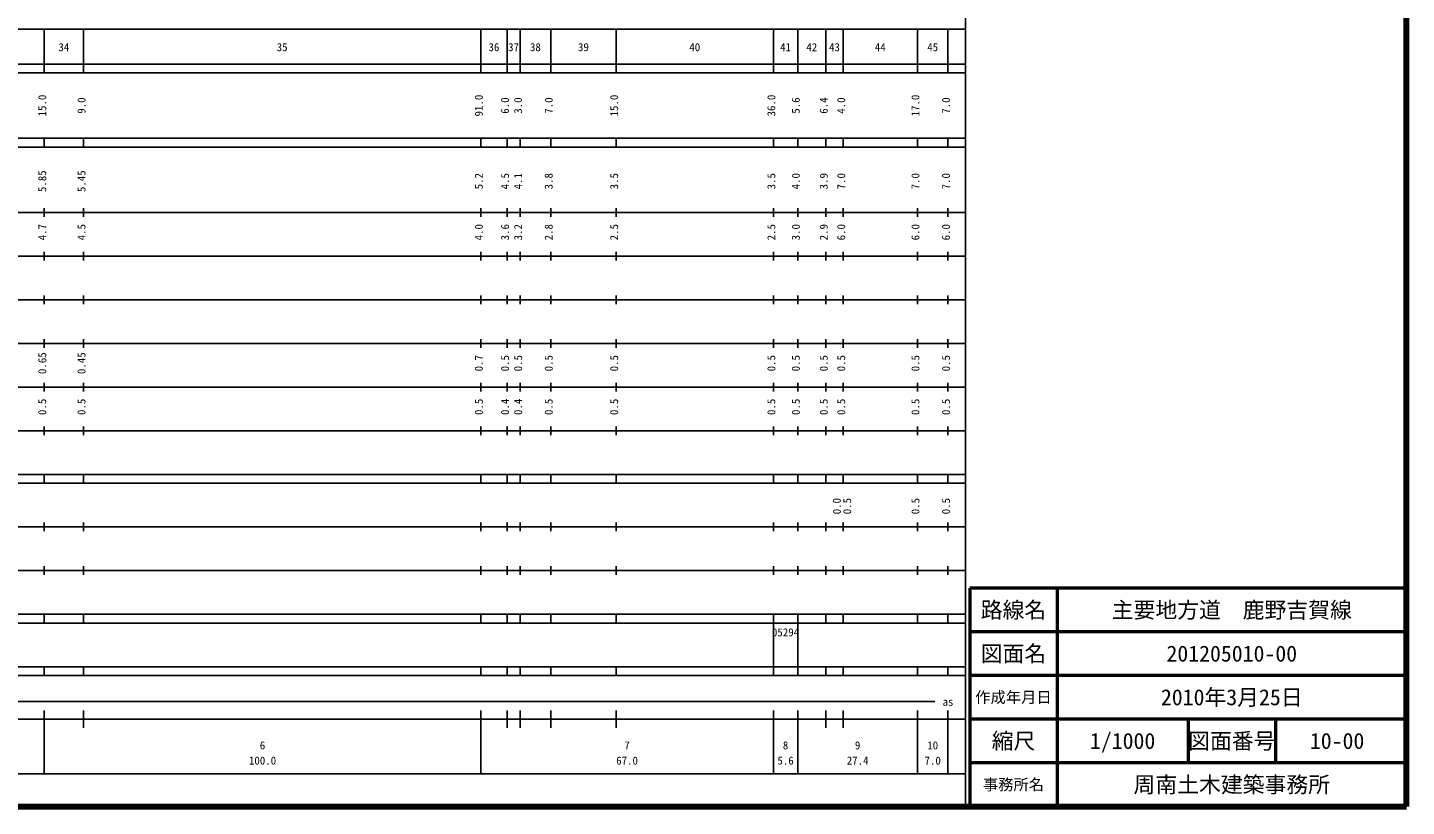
# Model space of a CAD drawing. Units: millimetres on the paper, enlarged 1000 times. Extents: x 40000 to 680000, y 20000 to 380000.
# Drawn here: x 364186 to 680000, y 20000 to 198357 of the extents above; entities that cross this region are included whole.
import ezdxf
from ezdxf.enums import TextEntityAlignment as Align

# ---------------------------------------------------------------- set-up
doc = ezdxf.new("R2010")
doc.units = ezdxf.units.MM
doc.header["$LTSCALE"] = 1000
for name, color, linetype, lineweight in [('M-TTL', 2, 'Continuous', 140), ('M-TTL-BAND', 7, 'Continuous', 25), ('M-TTL-FRAM', 2, 'Continuous', 50), ('M-TTL-LINE', 7, 'Continuous', 50)]:
    doc.layers.add(name, color=color, linetype=linetype, lineweight=lineweight)
doc.layers.add('M-TTL-TXT', color=7, linetype='Continuous')
doc.styles.add('ＭＳ ゴシック', font='')
doc.styles.get('ＭＳ ゴシック').set_extended_font_data('MS Gothic')

msp = doc.modelspace()

# ---------------------------------------------------------------- linework, layer by layer
at = {"layer": 'M-TTL'}
for p, q in [((680000, 20000), (680000, 380000)), ((40000, 20000), (680000, 20000))]:
    msp.add_line(p, q, dxfattribs=at)
at = {"layer": 'M-TTL-BAND'}
for p, q in [((579000, 20000), (579000, 370000)), ((68000, 198000), (579000, 198000)), ((368000, 188000), (368000, 198000)), ((377000, 188000), (377000, 198000)), ((468000, 188000), (468000, 198000)), ((474000, 188000), (474000, 198000)), ((477000, 188000), (477000, 198000)), ((484000, 188000), (484000, 198000)), ((499000, 188000), (499000, 198000)), ((535000, 188000), (535000, 198000)), ((540600, 188000), (540600, 198000)), ((547000, 188000), (547000, 198000)), ((551000, 188000), (551000, 198000)), ((568000, 188000), (568000, 198000)), ((575000, 188000), (575000, 198000)), ((40000, 190000), (579000, 190000)), ((40000, 188000), (579000, 188000)), ((40000, 173000), (579000, 173000)), ((40000, 171000), (579000, 171000)), ((368000, 171000), (368000, 173000)), ((377000, 171000), (377000, 173000)), ((468000, 171000), (468000, 173000)), ((474000, 171000), (474000, 173000)), ((477000, 171000), (477000, 173000)), ((484000, 171000), (484000, 173000)), ((499000, 171000), (499000, 173000)), ((535000, 171000), (535000, 173000)), ((540600, 171000), (540600, 173000)), ((547000, 171000), (547000, 173000)), ((551000, 171000), (551000, 173000)), ((568000, 171000), (568000, 173000)), ((575000, 171000), (575000, 173000)), ((40000, 156000), (579000, 156000)), ((368000, 155000), (368000, 157000)), ((377000, 155000), (377000, 157000)), ((468000, 155000), (468000, 157000)), ((474000, 155000), (474000, 157000)), ((477000, 155000), (477000, 157000)), ((484000, 155000), (484000, 157000)), ((499000, 155000), (499000, 157000)), ((535000, 155000), (535000, 157000)), ((540600, 155000), (540600, 157000)), ((547000, 155000), (547000, 157000)), ((551000, 155000), (551000, 157000)), ((568000, 155000), (568000, 157000)), ((575000, 155000), (575000, 157000)), ((46000, 146000), (579000, 146000)), ((368000, 145000), (368000, 147000)), ((377000, 145000), (377000, 147000)), ((468000, 145000), (468000, 147000)), ((474000, 145000), (474000, 147000)), ((477000, 145000), (477000, 147000)), ((484000, 145000), (484000, 147000)), ((499000, 145000), (499000, 147000)), ((535000, 145000), (535000, 147000)), ((540600, 145000), (540600, 147000)), ((547000, 145000), (547000, 147000)), ((551000, 145000), (551000, 147000)), ((568000, 145000), (568000, 147000)), ((575000, 145000), (575000, 147000)), ((52000, 136000), (579000, 136000)), ((368000, 135000), (368000, 137000)), ((377000, 135000), (377000, 137000)), ((468000, 135000), (468000, 137000)), ((474000, 135000), (474000, 137000)), ((477000, 135000), (477000, 137000)), ((484000, 135000), (484000, 137000)), ((499000, 135000), (499000, 137000)), ((535000, 135000), (535000, 137000)), ((540600, 135000), (540600, 137000)), ((547000, 135000), (547000, 137000)), ((551000, 135000), (551000, 137000)), ((568000, 135000), (568000, 137000)), ((575000, 135000), (575000, 137000)), ((368000, 125000), (368000, 127000)), ((377000, 125000), (377000, 127000)), ((468000, 125000), (468000, 127000)), ((474000, 125000), (474000, 127000)), ((477000, 125000), (477000, 127000)), ((484000, 125000), (484000, 127000)), ((499000, 125000), (499000, 127000)), ((535000, 125000), (535000, 127000)), ((540600, 125000), (540600, 127000)), ((547000, 125000), (547000, 127000)), ((551000, 125000), (551000, 127000)), ((568000, 125000), (568000, 127000)), ((575000, 125000), (575000, 127000)), ((46000, 126000), (579000, 126000)), ((368000, 115000), (368000, 117000)), ((377000, 115000), (377000, 117000)), ((468000, 115000), (468000, 117000)), ((474000, 115000), (474000, 117000)), ((477000, 115000), (477000, 117000)), ((484000, 115000), (484000, 117000)), ((499000, 115000), (499000, 117000)), ((535000, 115000), (535000, 117000)), ((540600, 115000), (540600, 117000)), ((547000, 115000), (547000, 117000)), ((551000, 115000), (551000, 117000)), ((568000, 115000), (568000, 117000)), ((575000, 115000), (575000, 117000)), ((52000, 116000), (579000, 116000)), ((46000, 106000), (579000, 106000)), ((368000, 105000), (368000, 107000)), ((377000, 105000), (377000, 107000)), ((468000, 105000), (468000, 107000)), ((474000, 105000), (474000, 107000)), ((477000, 105000), (477000, 107000)), ((484000, 105000), (484000, 107000)), ((499000, 105000), (499000, 107000)), ((535000, 105000), (535000, 107000)), ((540600, 105000), (540600, 107000)), ((547000, 105000), (547000, 107000)), ((551000, 105000), (551000, 107000)), ((568000, 105000), (568000, 107000)), ((575000, 105000), (575000, 107000)), ((40000, 96000), (579000, 96000)), ((368000, 94000), (368000, 96000)), ((377000, 94000), (377000, 96000)), ((468000, 94000), (468000, 96000)), ((474000, 94000), (474000, 96000)), ((477000, 94000), (477000, 96000)), ((484000, 94000), (484000, 96000)), ((499000, 94000), (499000, 96000)), ((535000, 94000), (535000, 96000)), ((540600, 94000), (540600, 96000)), ((547000, 94000), (547000, 96000)), ((551000, 94000), (551000, 96000)), ((568000, 94000), (568000, 96000)), ((575000, 94000), (575000, 96000)), ((40000, 94000), (579000, 94000)), ((49000, 84000), (579000, 84000)), ((368000, 83000), (368000, 85000)), ((377000, 83000), (377000, 85000)), ((468000, 83000), (468000, 85000)), ((474000, 83000), (474000, 85000)), ((477000, 83000), (477000, 85000)), ((484000, 83000), (484000, 85000)), ((499000, 83000), (499000, 85000)), ((535000, 83000), (535000, 85000)), ((540600, 83000), (540600, 85000)), ((547000, 83000), (547000, 85000)), ((551000, 83000), (551000, 85000)), ((568000, 83000), (568000, 85000)), ((575000, 83000), (575000, 85000)), ((40000, 74000), (579000, 74000)), ((368000, 73000), (368000, 75000)), ((377000, 73000), (377000, 75000)), ((468000, 73000), (468000, 75000)), ((474000, 73000), (474000, 75000)), ((477000, 73000), (477000, 75000)), ((484000, 73000), (484000, 75000)), ((499000, 73000), (499000, 75000)), ((535000, 73000), (535000, 75000)), ((540600, 73000), (540600, 75000)), ((547000, 73000), (547000, 75000)), ((551000, 73000), (551000, 75000)), ((568000, 73000), (568000, 75000)), ((575000, 73000), (575000, 75000)), ((40000, 64000), (579000, 64000)), ((368000, 62000), (368000, 64000)), ((377000, 62000), (377000, 64000)), ((468000, 62000), (468000, 64000)), ((474000, 62000), (474000, 64000)), ((477000, 62000), (477000, 64000)), ((484000, 62000), (484000, 64000)), ((499000, 62000), (499000, 64000)), ((535000, 62000), (535000, 64000)), ((540600, 62000), (540600, 64000)), ((547000, 62000), (547000, 64000)), ((551000, 62000), (551000, 64000)), ((568000, 62000), (568000, 64000)), ((575000, 62000), (575000, 64000)), ((40000, 62000), (579000, 62000)), ((535000, 52000), (535000, 62000)), ((540600, 52000), (540600, 62000)), ((40000, 52000), (579000, 52000)), ((368000, 50000), (368000, 52000)), ((377000, 50000), (377000, 52000)), ((468000, 50000), (468000, 52000)), ((474000, 50000), (474000, 52000)), ((477000, 50000), (477000, 52000)), ((484000, 50000), (484000, 52000)), ((499000, 50000), (499000, 52000)), ((535000, 50000), (535000, 52000)), ((540600, 50000), (540600, 52000)), ((547000, 50000), (547000, 52000)), ((551000, 50000), (551000, 52000)), ((568000, 50000), (568000, 52000)), ((575000, 50000), (575000, 52000)), ((40000, 50000), (579000, 50000)), ((283500, 44000), (572000, 44000)), ((368000, 27500), (368000, 42000)), ((377000, 38000), (377000, 42000)), ((468000, 27500), (468000, 42000)), ((474000, 38000), (474000, 42000)), ((477000, 38000), (477000, 42000)), ((484000, 38000), (484000, 42000)), ((499000, 38000), (499000, 42000)), ((535000, 27500), (535000, 42000)), ((540600, 27500), (540600, 42000)), ((547000, 38000), (547000, 42000)), ((551000, 38000), (551000, 42000)), ((568000, 27500), (568000, 42000)), ((575000, 27500), (575000, 42000)), ((40000, 40000), (579000, 40000)), ((68000, 27500), (579000, 27500))]:
    msp.add_line(p, q, dxfattribs=at)
at = {"layer": 'M-TTL-FRAM'}
for p, q in [((680000, 70000), (580000, 70000)), ((580000, 70000), (580000, 20000))]:
    msp.add_line(p, q, dxfattribs=at)
at = {"layer": 'M-TTL-LINE'}
for p, q in [((600000, 70000), (600000, 20000)), ((680000, 60000), (580000, 60000)), ((680000, 50000), (580000, 50000)), ((680000, 40000), (580000, 40000)), ((630000, 40000), (630000, 30000)), ((650000, 40000), (650000, 30000)), ((680000, 30000), (580000, 30000))]:
    msp.add_line(p, q, dxfattribs=at)

# ---------------------------------------------------------------- texts
at = {"layer": 'M-TTL-BAND', "style": 'ＭＳ ゴシック'}
for s, p in [('34', (372500, 192405)), ('35', (422500, 192405)), ('36', (471000, 192405)), ('37', (475500, 192405)), ('38', (480500, 192405)), ('39', (491500, 192405)), ('40', (517000, 192405)), ('41', (537800, 192405)), ('42', (543800, 192405)), ('43', (549000, 192405)), ('44', (559500, 192405)), ('45', (571500, 192405)), ('as', (575000, 42500)), ('6', (418000, 32523)), ('7', (501500, 32523)), ('8', (537800, 32523)), ('9', (554300, 32523)), ('10', (571500, 32523)), ('100.0', (418000, 29033)), ('67.0', (501500, 29033)), ('5.6', (537800, 29033)), ('27.4', (554300, 29033)), ('7.0', (571500, 29033))]:
    msp.add_text(s, height=1833, dxfattribs=at).set_placement(p, align=Align.BOTTOM_CENTER)
for s, p in [('15.0', (369000, 180500)), ('9.0', (378000, 180500)), ('91.0', (469000, 180500)), ('6.0', (475000, 180500)), ('3.0', (478000, 180500)), ('7.0', (485000, 180500)), ('15.0', (500000, 180500)), ('36.0', (536000, 180500)), ('5.6', (541600, 180500)), ('6.4', (548000, 180500)), ('4.0', (552000, 180500)), ('17.0', (569000, 180500)), ('7.0', (576000, 180500)), ('5.85', (369000, 163174)), ('5.45', (378000, 163174)), ('5.2', (469000, 163174)), ('4.5', (475000, 163174)), ('4.1', (478000, 163174)), ('3.8', (485000, 163174)), ('3.5', (500000, 163174)), ('3.5', (536000, 163174)), ('4.0', (541600, 163174)), ('3.9', (548000, 163174)), ('7.0', (552000, 163174)), ('7.0', (569000, 163174)), ('7.0', (576000, 163174)), ('4.7', (369000, 151500)), ('4.5', (378000, 151500)), ('4.0', (469000, 151500)), ('3.6', (475000, 151500)), ('3.2', (478000, 151500)), ('2.8', (485000, 151500)), ('2.5', (500000, 151500)), ('2.5', (536000, 151500)), ('3.0', (541600, 151500)), ('2.9', (548000, 151500)), ('6.0', (552000, 151500)), ('6.0', (569000, 151500)), ('6.0', (576000, 151500)), ('0.65', (369000, 121500)), ('0.45', (378000, 121500)), ('0.7', (469000, 121500)), ('0.5', (475000, 121500)), ('0.5', (478000, 121500)), ('0.5', (485000, 121500)), ('0.5', (500000, 121500)), ('0.5', (536000, 121500)), ('0.5', (541600, 121500)), ('0.5', (548000, 121500)), ('0.5', (552000, 121500)), ('0.5', (569000, 121500)), ('0.5', (576000, 121500)), ('0.5', (369000, 111500)), ('0.5', (378000, 111500)), ('0.5', (469000, 111500)), ('0.4', (475000, 111500)), ('0.4', (478000, 111500)), ('0.5', (485000, 111500)), ('0.5', (500000, 111500)), ('0.5', (536000, 111500)), ('0.5', (541600, 111500)), ('0.5', (548000, 111500)), ('0.5', (552000, 111500)), ('0.5', (569000, 111500)), ('0.5', (576000, 111500)), ('0.0', (551000, 88764)), ('0.5', (553370, 88764)), ('0.5', (569000, 88764)), ('0.5', (576000, 88764))]:
    msp.add_text(s, height=1833, rotation=90, dxfattribs=at).set_placement(p, align=Align.BOTTOM_CENTER)
msp.add_text('05294', height=1833, dxfattribs=at).set_placement((534675, 58405), align=Align.BOTTOM_LEFT)
at = {"layer": 'M-TTL-TXT', "style": 'ＭＳ ゴシック'}
for s, height, p in [('路線名', 3666, (590000, 65000)), ('路線名', 3666, (590000, 65000)), ('主要地方道\u3000鹿野吉賀線', 3666, (640000, 65000)), ('図面名', 3666, (590000, 55000)), ('図面名', 3666, (590000, 55000)), ('201205010-00', 3666, (640000, 55000)), ('2010年3月25日', 3666, (640000, 45000)), ('作成年月日', 2566, (590000, 45000)), ('作成年月日', 2566, (590000, 45000)), ('縮尺', 3666, (590000, 35000)), ('縮尺', 3666, (590000, 35000)), ('1/1000', 3666, (615000, 35000)), ('図面番号', 3666, (640000, 35000)), ('図面番号', 3666, (640000, 35000)), ('10-00', 3666, (664125, 35000)), ('事務所名', 2566, (590000, 25000)), ('事務所名', 2566, (590000, 25000)), ('周南土木建築事務所', 3666, (640000, 25000))]:
    msp.add_text(s, height=height, dxfattribs=at).set_placement(p, align=Align.MIDDLE_CENTER)

doc.saveas('drawing.dxf')
